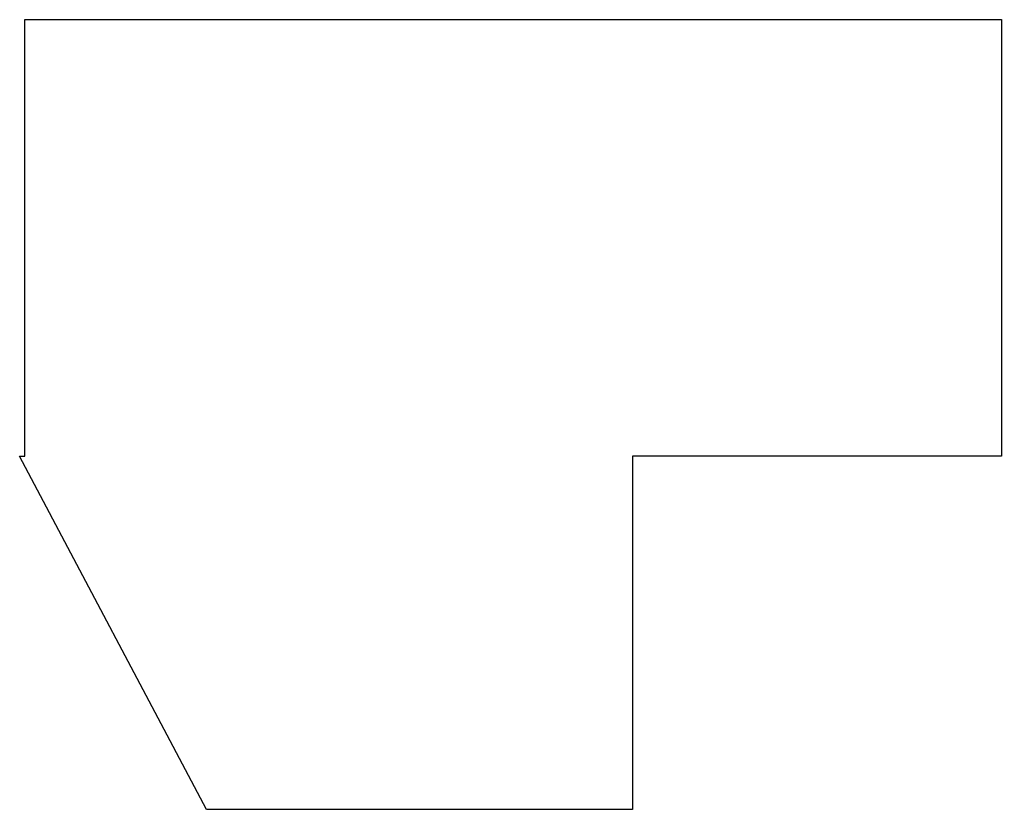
# Model space of a CAD drawing. Header units: millimetres. Extents: x 141 to 235.5, y -146.5 to -70.5.
import ezdxf

# ---------------------------------------------------------------- set-up
doc = ezdxf.new("R2010")
doc.units = ezdxf.units.MM

msp = doc.modelspace()

# ---------------------------------------------------------------- linework, layer by layer
for p, q in [((141.5, -112.5), (141.5, -70.5)), ((141.5, -70.5), (235.5, -70.5)), ((235.5, -70.5), (235.5, -112.5)), ((159, -146.5), (141, -112.5)), ((141, -112.5), (141.5, -112.5)), ((235.5, -112.5), (200, -112.5)), ((200, -112.5), (200, -146.5)), ((200, -146.5), (159, -146.5))]:
    msp.add_line(p, q)

doc.saveas('drawing.dxf')
